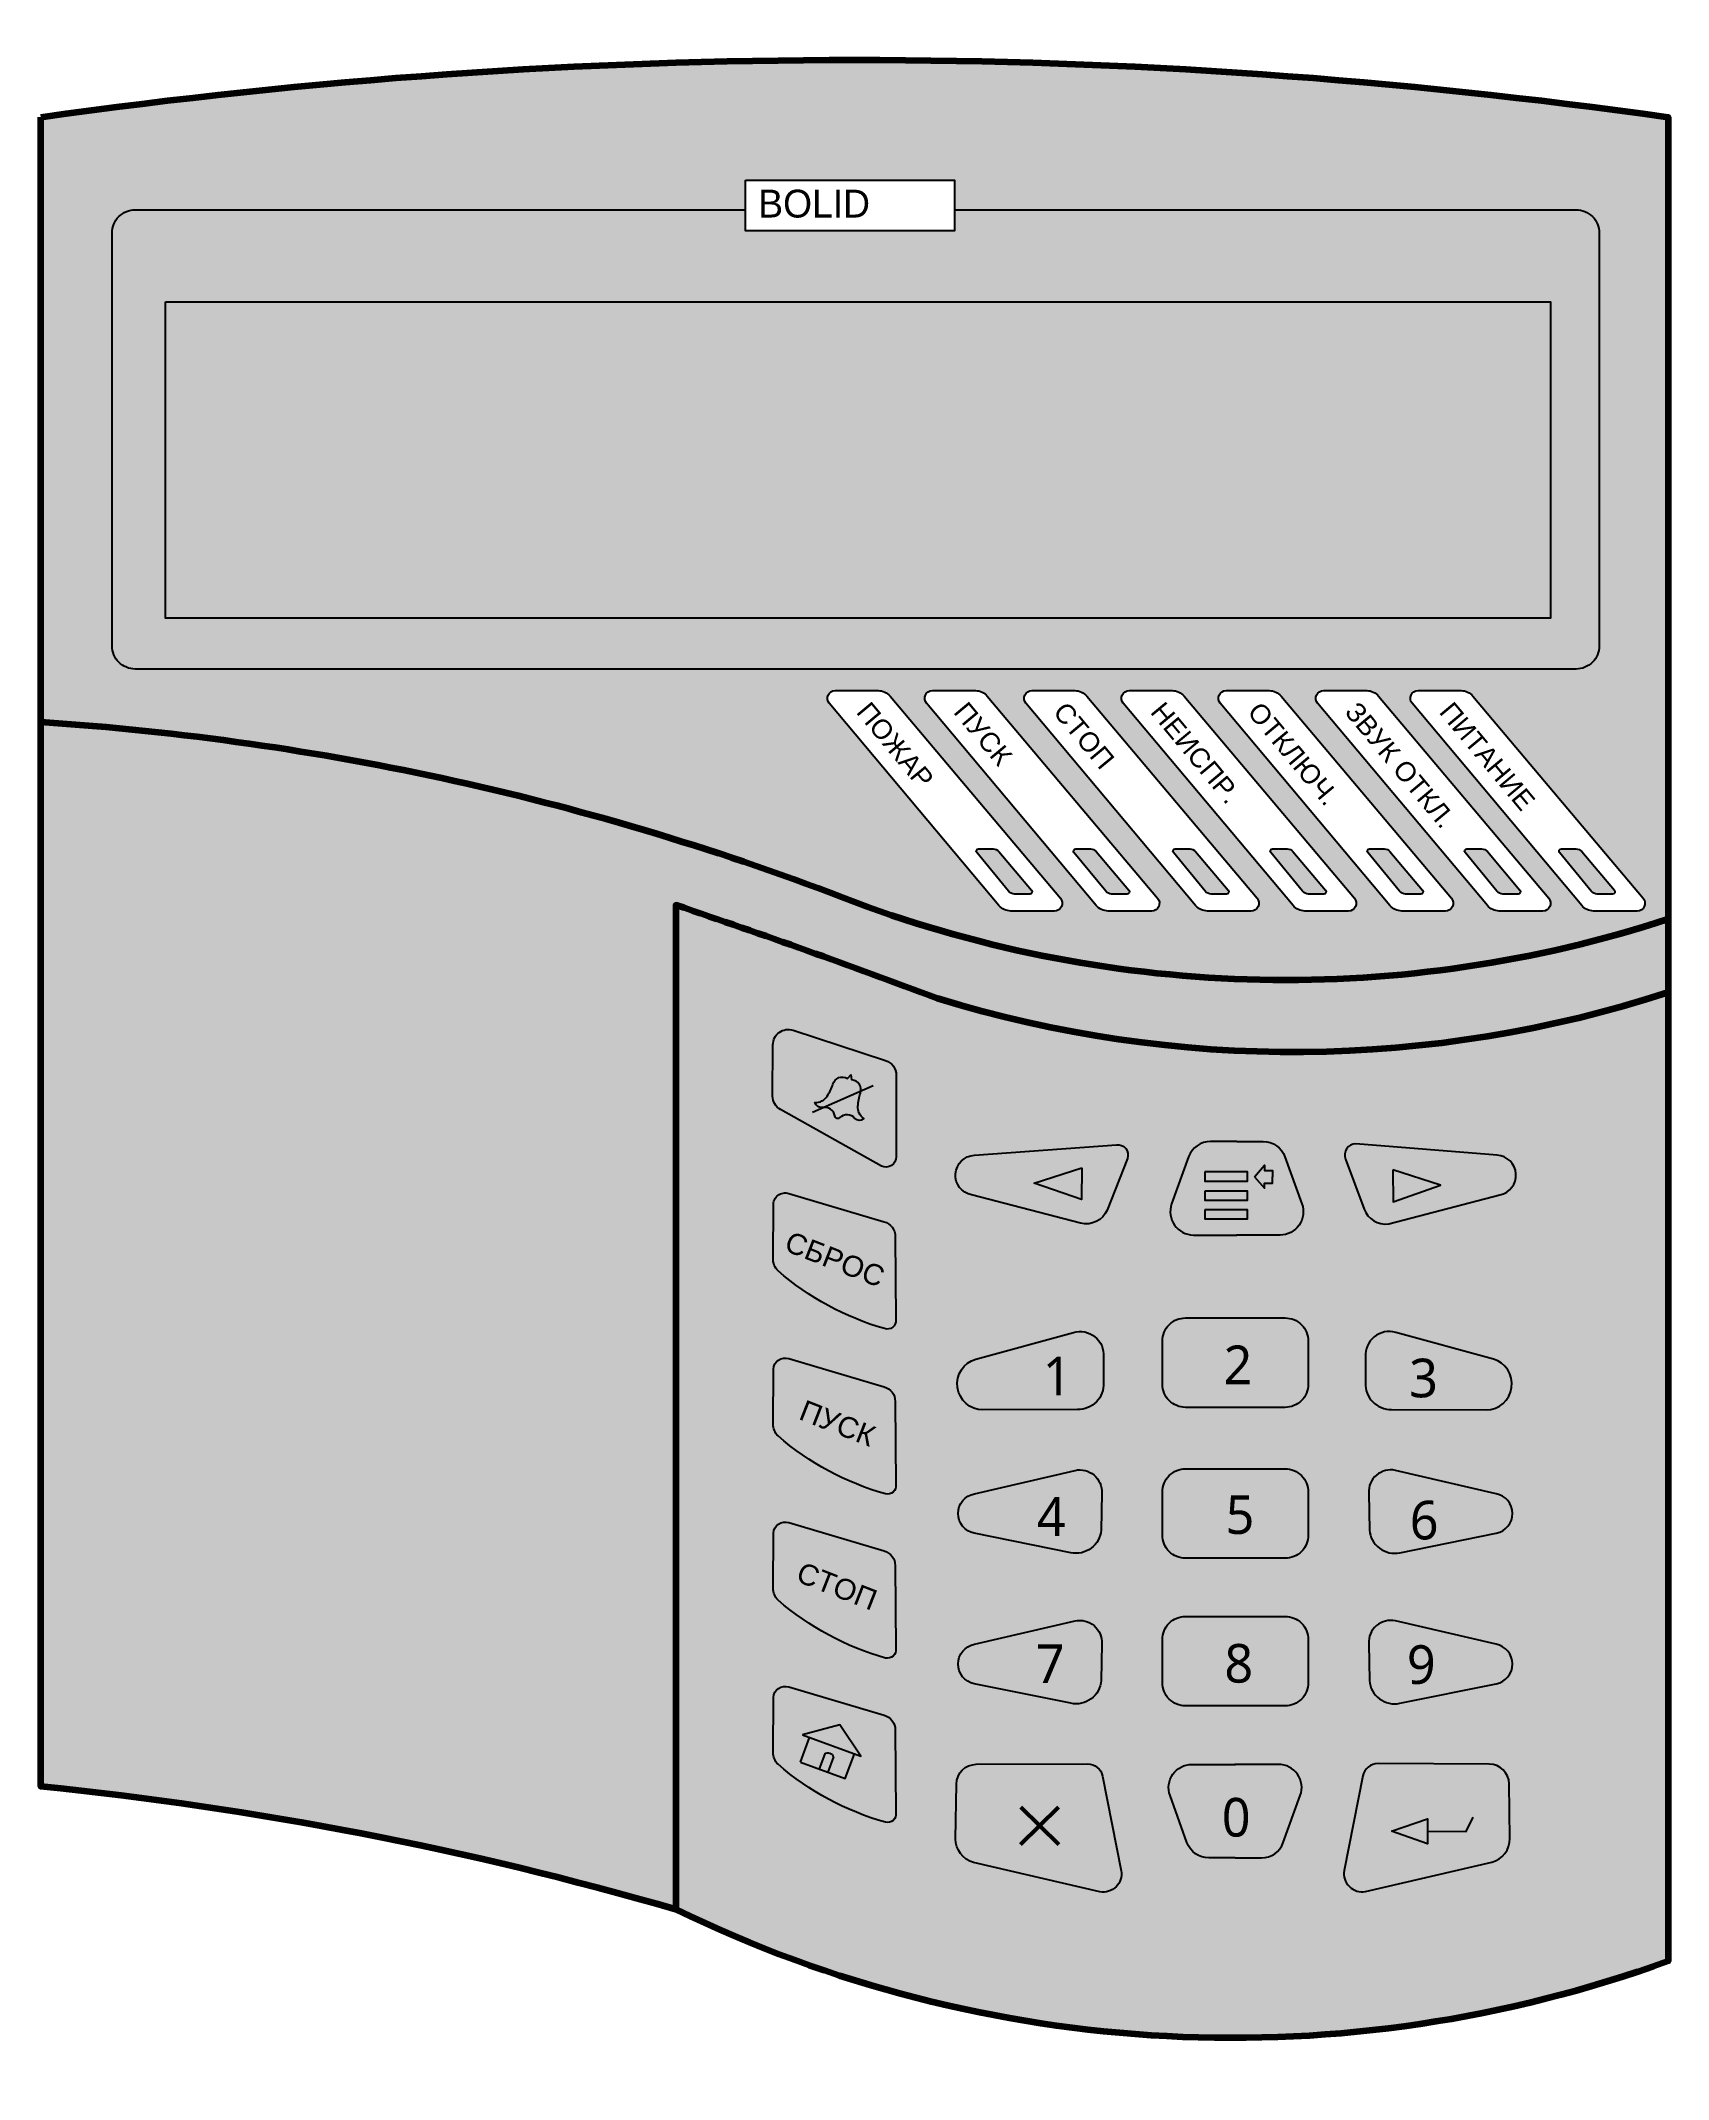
# Model space of a CAD drawing. Header units: millimetres. Extents: x 4016 to 4806, y 3214 to 4202.
import ezdxf

# ---------------------------------------------------------------- set-up
doc = ezdxf.new("R2010")
doc.units = ezdxf.units.MM
doc.layers.add('.', color=7, linetype='Continuous', lineweight=15)
doc.layers.add('RAMKA', color=7, linetype='Continuous')
doc.styles.get("Standard").update_dxf_attribs({"font": 'arial.ttf'})

# ---------------------------------------------------------------- blocks, each defined once
blk = doc.blocks.new('C2000М')
at = {"layer": '.', "true_color": 0x000000}
h = blk.add_hatch(color=18, dxfattribs=at)
h.dxf.hatch_style = 1
h.paths.add_polyline_path([(1182.2, 2097.6), (902.7, 2097.6), (902.7, 2039.1), (911.2, 2039), (911.3, 2077.3), (1182.2, 2077.3)])
at = {"layer": '.', "true_color": 0x2b2b2b}
h = blk.add_hatch(color=250, dxfattribs=at)
h.dxf.hatch_style = 1
h.paths.add_polyline_path([(122.2, 2039, 0.414214), (92.2, 2009), (92.2, 1475.1, 0.414214), (122.2, 1445.1), (1985.5, 1445.1, 0.414214), (2015.5, 1475.1), (2015.5, 2009, 0.414214), (1985.5, 2039), (1181.5, 2039), (1181.5, 2011.9), (911.3, 2011.9), (911.3, 2039)])
h.paths.add_polyline_path([(1952.3, 1920.1), (1952.3, 1510.7), (161.3, 1510.7), (161.3, 1920.1)], flags=16)
at = {"layer": '.', "true_color": 0xffffff}
h = blk.add_hatch(color=7, dxfattribs=at)
h.dxf.hatch_style = 1
h.paths.add_polyline_path([(1952.3, 1510.7), (1952.3, 1920.1), (161.3, 1920.1), (161.3, 1510.7)])
h = blk.add_hatch(color=7, dxfattribs=at)
h.dxf.hatch_style = 1
h.paths.add_polyline_path([(821.4, 1139.8, -0.0077), (1159.7, 1019.1, 0.155023), (2104.7, 1026.8), (2104.7, 1121.9, -0.169837), (1052.3, 1144, 0.076494), (0, 1376.7), (0, 0, -0.045674), (821.4, -159.1)])
at = {"layer": '.', "true_color": 0xf57a7a}
h = blk.add_hatch(color=11, dxfattribs=at)
h.dxf.hatch_style = 1
h.paths.add_polyline_path([(1239.1, 1209, 0.218972), (1231.6, 1212.5), (1212.7, 1212.7, 0.635595), (1210.4, 1207.8), (1251.4, 1157.8, 0.224656), (1259.1, 1154.1), (1279, 1154.1, 0.638232), (1281.3, 1159.1)])
at = {"layer": '.', "true_color": 0x829fab}
h = blk.add_hatch(color=153, dxfattribs=at)
h.dxf.hatch_style = 1
h.paths.add_polyline_path([(1744.8, 1209, 0.218972), (1737.3, 1212.5), (1718.4, 1212.7, 0.635595), (1716.1, 1207.8), (1757.1, 1157.8, 0.224656), (1764.8, 1154.1), (1784.7, 1154.1, 0.638232), (1787, 1159.1)])
h.paths.add_polyline_path([(1619.4, 1209, 0.218972), (1611.9, 1212.5), (1593, 1212.7, 0.635595), (1590.7, 1207.8), (1631.7, 1157.8, 0.224656), (1639.4, 1154.1), (1659.3, 1154.1, 0.638232), (1661.6, 1159.1)])
h.paths.add_polyline_path([(1364.9, 1209, 0.218972), (1357.4, 1212.5), (1338.5, 1212.7, 0.635595), (1336.2, 1207.8), (1377.2, 1157.8, 0.224656), (1384.9, 1154.1), (1404.8, 1154.1, 0.638232), (1407.1, 1159.1)])
at = {"layer": '.', "true_color": 0xf8a0a0}
h = blk.add_hatch(color=21, dxfattribs=at)
h.dxf.hatch_style = 1
h.paths.add_polyline_path([(1870.8, 1209, 0.218972), (1863.2, 1212.5), (1844.4, 1212.7, 0.635595), (1842, 1207.8), (1883, 1157.8, 0.224656), (1890.7, 1154.1), (1910.6, 1154.1, 0.638232), (1912.9, 1159.1)])
h.paths.add_polyline_path([(1493.5, 1209, 0.218972), (1485.9, 1212.5), (1467.1, 1212.7, 0.635595), (1464.8, 1207.8), (1505.7, 1157.8, 0.224656), (1513.5, 1154.1), (1533.4, 1154.1, 0.638232), (1535.7, 1159.1)])
at = {"layer": '.', "true_color": 0x8fd185}
h = blk.add_hatch(color=73, dxfattribs=at)
h.dxf.hatch_style = 1
h.paths.add_polyline_path([(1992.9, 1209, 0.218972), (1985.3, 1212.5), (1966.5, 1212.7, 0.635595), (1964.2, 1207.8), (2005.1, 1157.8, 0.224656), (2012.9, 1154.1), (2032.8, 1154.1, 0.638232), (2035.1, 1159.1)])
at = {"layer": '.', "true_color": 0x939598}
h = blk.add_hatch(color=252, dxfattribs=at)
h.dxf.hatch_style = 1
h.paths.add_polyline_path([(973, 978, 0.50851), (946.8, 959.1), (946.4, 892.9, 0.273838), (956.7, 875.3), (1087.1, 802.3, 0.550024), (1106.4, 814.5), (1106.4, 919.9, 0.324338), (1092.6, 938.9)])
h = blk.add_hatch(color=252, dxfattribs=at)
h.dxf.hatch_style = 1
h.paths.add_polyline_path([(1105, 711.2, 0.33229), (1090.7, 730.4), (967.3, 766.9, 0.524632), (947.4, 751.6), (947, 683.3, 0.205339), (953.5, 666.8, 0.109349), (1091.2, 592.1, 0.544509), (1106, 603.8)])
h.paths.add_polyline_path([(1374.5, 555.8, 0.520818), (1335.5, 587.2), (1209.2, 552.8, 0.859514), (1218.3, 487.1), (1340.8, 487.6, 0.437885), (1374.5, 522)])
h.paths.add_polyline_path([(1372.3, 379.3, 0.503119), (1336.7, 408.6), (1207.6, 378.6, 0.830372), (1207.3, 327.6), (1332.5, 302.2, 0.447503), (1371.4, 331.7)])
h.paths.add_polyline_path([(1372.3, 184.7, 0.503119), (1336.7, 214), (1207.6, 183.9, 0.830372), (1207.3, 132.9), (1332.5, 107.6, 0.447503), (1371.4, 137)])
h.paths.add_polyline_path([(1882, 183.9), (1752, 214.2, 0.492764), (1717.3, 184.7), (1718.2, 137, 0.451198), (1757.5, 107.6), (1882.7, 133, 0.823)])
h.paths.add_polyline_path([(1882, 378.6), (1752, 408.8, 0.492764), (1717.3, 379.3), (1718.2, 331.7, 0.451198), (1757.5, 302.3), (1882.7, 327.7, 0.823)])
h.paths.add_polyline_path([(1898.9, 3.8, 0.407755), (1873.1, 29.1), (1729.4, 29.7, 0.358299), (1709.8, 13.6), (1685.6, -108.6, 0.516117), (1713.2, -135.9), (1876.5, -97.9, 0.347322), (1900, -66.3)])
h.paths.add_polyline_path([(1373.2, 13.2, 0.360229), (1353.4, 29.3), (1209.7, 28.7, 0.408731), (1184.1, 3.2), (1183, -67.5, 0.339429), (1206.4, -98.2), (1369.8, -136.2, 0.516117), (1397.4, -109)])
h.paths.add_polyline_path([(1628.9, -11.6, 0.519587), (1600.7, 28.6), (1544.4, 28.6), (1488.6, 28.6, 0.519587), (1460.4, -11.6), (1482.3, -72.5, 0.316147), (1510.5, -92.3), (1544.6, -92.3), (1578.7, -92.3, 0.316147), (1606.9, -72.5)])
h.paths.add_polyline_path([(1639.2, 134.3, -0.414214), (1609.2, 104.3), (1480.5, 104.3, -0.414214), (1450.5, 134.3), (1450.5, 190, -0.414214), (1480.5, 220), (1609.2, 220, -0.414214), (1639.2, 190)])
h.paths.add_polyline_path([(1639.2, 380.8, 0.414214), (1609.2, 410.8), (1480.5, 410.8, 0.414214), (1450.5, 380.8), (1450.5, 325.1, 0.414214), (1480.5, 295.1), (1609.2, 295.1, 0.414214), (1639.2, 325.1)])
h.paths.add_polyline_path([(1639.2, 520.3), (1639.2, 576, 0.414214), (1609.2, 606), (1480.5, 606, 0.414214), (1450.5, 576), (1450.5, 520.3, 0.414214), (1480.5, 490.3), (1609.2, 490.3, 0.414214)])
h.paths.add_polyline_path([(1609, 814.3, 0.316147), (1580.8, 834.1), (1546.7, 834.1), (1512.6, 834.1, 0.316147), (1484.4, 814.3), (1462.5, 753.4, 0.519587), (1490.7, 713.2), (1547, 713.2), (1602.7, 713.2, 0.519587), (1631, 753.4)])
h.paths.add_polyline_path([(1883.3, 816.3), (1700.8, 831.1, 0.541649), (1687.5, 811.2), (1711.3, 746.8, 0.352357), (1743.3, 727.7), (1887, 765.2, 0.886211)])
h = blk.add_hatch(color=252, dxfattribs=at)
h.dxf.hatch_style = 1
h.paths.add_polyline_path([(966.6, 341.4, 0.509859), (947.4, 325.9), (947, 256.5, 0.192618), (953.5, 241.1, 0.110206), (1092.4, 166.1, 0.5096), (1106, 178.1), (1105, 285.9, 0.326953), (1090.7, 304.7)])
h.paths.add_polyline_path([(1105, 498.1, 0.326953), (1090.7, 516.9), (966.6, 553.7, 0.509859), (947.4, 538.1), (947, 468.7, 0.192618), (953.5, 453.3, 0.110206), (1092.4, 378.3, 0.5096), (1106, 390.3)])
h.paths.add_polyline_path([(966.6, 129, 0.509859), (947.4, 113.5), (947, 44.1, 0.192618), (953.5, 28.7, 0.110206), (1092.4, -46.3, 0.5096), (1106, -34.3), (1105, 73.5, 0.326953), (1090.7, 92.3)])
h.paths.add_polyline_path([(1751.2, 587.4, 0.51069), (1713.2, 555.7), (1713.2, 518.7, 0.40819), (1746.9, 487.6), (1869.4, 487.1, 0.879838), (1877, 553.2)])
h.paths.add_polyline_path([(1344.7, 728.4, 0.38792), (1380.2, 748.1), (1405.2, 812.2, 0.574758), (1391, 829.9), (1206.2, 816.2, 0.864338), (1203.8, 765.2)])
at = {"layer": '.', "true_color": 0x000000}
h = blk.add_hatch(color=18, dxfattribs=at)
h.dxf.hatch_style = 1
h.paths.add_polyline_path([(1346.4, 799.9), (1284.9, 780.1), (1346.1, 758.9)])
h = blk.add_hatch(color=18, dxfattribs=at)
h.dxf.hatch_style = 1
h.paths.add_polyline_path([(1748.9, 756.3), (1810.1, 777.5), (1748.6, 797.3)])
h = blk.add_hatch(color=18, dxfattribs=at)
h.dxf.hatch_style = 1
h.paths.add_polyline_path([(1560.6, 770.1), (1505.5, 770.1), (1505.5, 758.1), (1560.6, 758.1)])
h = blk.add_hatch(color=18, dxfattribs=at)
h.dxf.hatch_style = 1
h.paths.add_polyline_path([(1560.6, 745.9), (1505.5, 745.9), (1505.5, 733.9), (1560.6, 733.9)])
at = {"layer": '.', "true_color": 0xffffff}
h = blk.add_hatch(color=7, dxfattribs=at)
h.dxf.hatch_style = 1
h.paths.add_polyline_path([(1924.7, 608.3), (1161.4, 608.3), (1161.4, -148.9), (1924.7, -148.9)])
at = {"layer": '.', "true_color": 0x000000}
h = blk.add_hatch(color=18, dxfattribs=at)
h.dxf.hatch_style = 1
h.paths.add_polyline_path([(1793.4, -42), (1746.8, -57.7), (1793.4, -74.3)])
at = {"layer": 'RAMKA', "true_color": 0xffffff}
h = blk.add_hatch(color=7, dxfattribs=at)
h.dxf.hatch_style = 1
h.paths.add_polyline_path([(2104.7, 2158.8, 0.070395), (0, 2158.8), (0, 1376.7, -0.076494), (1052.3, 1144, 0.169837), (2104.7, 1121.9)])
h.paths.add_polyline_path([(122.2, 1445.1, -0.414214), (92.2, 1475.1), (92.2, 2009, -0.414214), (122.2, 2039), (911.3, 2039), (911.3, 2077.5), (1181.5, 2077.5), (1181.5, 2039), (1985.5, 2039, -0.414214), (2015.5, 2009), (2015.5, 1475.1, -0.414214), (1985.5, 1445.1)], flags=16)
h.paths.add_polyline_path([(161.3, 1510.7), (161.3, 1920.1), (1952.3, 1920.1), (1952.3, 1510.7)], flags=0)
h.paths.add_polyline_path([(1027.3, 1417.2), (1083.1, 1417.2, -0.221239), (1098.4, 1410.1), (1318.6, 1148.6, -0.63768), (1310.9, 1132.2), (1254.5, 1132.2, -0.221667), (1239.2, 1139.3), (1019.7, 1400.8, -0.637107)], flags=16)
h.paths.add_polyline_path([(1153.1, 1417.2), (1208.8, 1417.2, -0.221239), (1224.1, 1410.1), (1444.3, 1148.6, -0.63768), (1436.7, 1132.2), (1380.3, 1132.2, -0.221667), (1364.9, 1139.3), (1145.5, 1400.8, -0.637107)], flags=16)
h.paths.add_polyline_path([(1212.7, 1212.7), (1231.6, 1212.5, -0.218972), (1239.1, 1209), (1281.3, 1159.1, -0.638232), (1279, 1154.1), (1259.1, 1154.1, -0.224656), (1251.4, 1157.8), (1210.4, 1207.8, -0.635595)], flags=16)
h.paths.add_polyline_path([(1281.7, 1417.2), (1337.4, 1417.2, -0.221239), (1352.7, 1410.1), (1572.9, 1148.6, -0.63768), (1565.3, 1132.2), (1508.8, 1132.2, -0.221667), (1493.5, 1139.3), (1274, 1400.8, -0.637107)], flags=16)
h.paths.add_polyline_path([(1338.5, 1212.7), (1357.4, 1212.5, -0.218972), (1364.9, 1209), (1407.1, 1159.1, -0.638232), (1404.8, 1154.1), (1384.9, 1154.1, -0.224656), (1377.2, 1157.8), (1336.2, 1207.8, -0.635595)], flags=16)
h.paths.add_polyline_path([(1407.6, 1417.2), (1463.3, 1417.2, -0.221239), (1478.6, 1410.1), (1698.9, 1148.6, -0.63768), (1691.2, 1132.2), (1634.8, 1132.2, -0.221667), (1619.5, 1139.3), (1400, 1400.8, -0.637107)], flags=16)
h.paths.add_polyline_path([(1467.1, 1212.7), (1485.9, 1212.5, -0.218972), (1493.5, 1209), (1535.7, 1159.1, -0.638232), (1533.4, 1154.1), (1513.5, 1154.1, -0.224656), (1505.7, 1157.8), (1464.8, 1207.8, -0.635595)], flags=16)
h.paths.add_polyline_path([(1533, 1417.2), (1588.7, 1417.2, -0.221239), (1604, 1410.1), (1824.2, 1148.6, -0.63768), (1816.6, 1132.2), (1760.2, 1132.2, -0.221667), (1744.8, 1139.3), (1525.4, 1400.8, -0.637107)], flags=16)
h.paths.add_polyline_path([(1593, 1212.7), (1611.9, 1212.5, -0.218972), (1619.4, 1209), (1661.6, 1159.1, -0.638232), (1659.3, 1154.1), (1639.4, 1154.1, -0.224656), (1631.7, 1157.8), (1590.7, 1207.8, -0.635595)], flags=16)
h.paths.add_polyline_path([(1659, 1417.2), (1714.7, 1417.2, -0.221239), (1730, 1410.1), (1950.2, 1148.6, -0.63768), (1942.5, 1132.2), (1886.1, 1132.2, -0.221667), (1870.8, 1139.3), (1651.3, 1400.8, -0.637107)], flags=16)
h.paths.add_polyline_path([(1718.4, 1212.7), (1737.3, 1212.5, -0.218972), (1744.8, 1209), (1787, 1159.1, -0.638232), (1784.7, 1154.1), (1764.8, 1154.1, -0.224656), (1757.1, 1157.8), (1716.1, 1207.8, -0.635595)], flags=16)
h.paths.add_polyline_path([(1781.1, 1417.2), (1836.8, 1417.2, -0.221239), (1852.1, 1410.1), (2072.3, 1148.6, -0.63768), (2064.7, 1132.2), (2008.2, 1132.2, -0.221667), (1992.9, 1139.3), (1773.5, 1400.8, -0.637107)], flags=16)
h.paths.add_polyline_path([(1844.4, 1212.7), (1863.2, 1212.5, -0.218972), (1870.8, 1209), (1912.9, 1159.1, -0.638232), (1910.6, 1154.1), (1890.7, 1154.1, -0.224656), (1883, 1157.8), (1842, 1207.8, -0.635595)], flags=16)
h.paths.add_polyline_path([(1966.5, 1212.7), (1985.3, 1212.5, -0.218972), (1992.9, 1209), (2035.1, 1159.1, -0.638232), (2032.8, 1154.1), (2012.9, 1154.1, -0.224656), (2005.1, 1157.8), (1964.2, 1207.8, -0.635595)], flags=0)
h.paths.add_polyline_path([(909.7, 2003.6), (1177.9, 2003.6), (1177.9, 2094.6), (909.7, 2094.6)], flags=24)
h.paths.add_polyline_path([(1791, 1387.1), (1906.9, 1248.1), (1946.4, 1281.1), (1830.6, 1420.1)], flags=24)
h.paths.add_polyline_path([(1669.4, 1385.8), (1804.2, 1224), (1843.8, 1256.9), (1709, 1418.7)], flags=24)
h.paths.add_polyline_path([(1543.3, 1386), (1653.7, 1253.5), (1693.3, 1286.5), (1582.9, 1419)], flags=24)
h.paths.add_polyline_path([(1417.2, 1386.9), (1525.6, 1256.7), (1565.2, 1289.7), (1456.8, 1419.9)], flags=24)
h.paths.add_polyline_path([(1291.9, 1386.1), (1363.2, 1300.5), (1402.8, 1333.5), (1331.5, 1419.1)], flags=24)
h.paths.add_polyline_path([(1162.7, 1386.8), (1230.2, 1305.9), (1269.7, 1338.9), (1202.3, 1419.8)], flags=24)
h.paths.add_polyline_path([(1036.9, 1386.8), (1128.8, 1276.5), (1168.4, 1309.5), (1076.5, 1419.8)], flags=24)
h = blk.add_hatch(color=7, dxfattribs=at)
h.dxf.hatch_style = 1
h.paths.add_polyline_path([(2104.7, 1026.8, -0.155023), (1159.7, 1019.1, 0.0077), (821.4, 1139.8), (821.4, -159.1, 0.203551), (2104.7, -225.7)])
h.paths.add_polyline_path([(1335.5, 587.2, -0.520818), (1374.5, 555.8), (1374.5, 522, -0.437885), (1340.8, 487.6), (1219.4, 487.1, -0.874184), (1209.2, 552.8)], flags=16)
h.paths.add_polyline_path([(1203.8, 765.2, -0.864338), (1206.2, 816.2), (1391, 829.9, -0.574758), (1405.2, 812.2), (1379.2, 745.5, -0.361826), (1344.7, 728.4)], flags=16)
h.paths.add_polyline_path([(1284.9, 780.1), (1346.4, 799.9), (1346.1, 758.9)], flags=0)
h.paths.add_polyline_path([(1106, 603.8, -0.544509), (1091.2, 592.1, -0.109349), (953.5, 666.8, -0.192618), (947, 682.2), (947.4, 751.6, -0.509859), (966.6, 767.1), (1090.7, 730.4, -0.32685), (1105, 711.6)], flags=16)
h.paths.add_polyline_path([(1105, 498.1), (1106, 390.3, -0.544509), (1091.2, 378.7, -0.109349), (953.5, 453.3, -0.192618), (947, 468.7), (947.4, 539.8, -0.475208), (966.6, 553.7), (1090.7, 516.9, -0.32685)], flags=16)
h.paths.add_polyline_path([(1087.1, 802.3), (956.7, 875.3, -0.273838), (946.4, 892.9), (946.8, 959.1, -0.50851), (973, 978), (1092.6, 938.9, -0.324338), (1106.4, 919.9), (1106.4, 814.5, -0.549995)], flags=16)
h.paths.add_polyline_path([(1480.5, 606), (1609.2, 606, -0.414214), (1639.2, 576), (1639.2, 520.3, -0.414214), (1609.2, 490.3), (1480.5, 490.3, -0.414214), (1450.5, 520.3), (1450.5, 576, -0.414214)], flags=16)
h.paths.add_polyline_path([(1462.5, 753.4), (1484.4, 814.3, -0.316147), (1512.6, 834.1), (1546.7, 834.1), (1580.8, 834.1, -0.316147), (1609, 814.3), (1631, 753.4, -0.519587), (1602.7, 713.2), (1546.4, 713.2), (1490.7, 713.2, -0.519587)], flags=16)
h.paths.add_polyline_path([(1336.7, 408.6, -0.503119), (1372.3, 379.3), (1371.4, 331.7, -0.447503), (1332.5, 302.2), (1207.3, 327.6, -0.830372), (1207.6, 378.6)], flags=16)
h.paths.add_polyline_path([(1505.5, 733.9), (1505.5, 745.9), (1560.6, 745.9), (1560.6, 733.9)], flags=0)
h.paths.add_polyline_path([(1505.5, 758.1), (1505.5, 770.1), (1560.6, 770.1), (1560.6, 758.1)], flags=0)
h.paths.add_polyline_path([(1064.5, 863.7, -0.416992), (1051.8, 865.1, 0.422088), (1033.9, 865.3, -0.661665), (1026.8, 867.4, 0.427331), (1012.2, 878.1, -0.417127), (1001.2, 884.5, 0.271592), (1017.1, 892.9, 0.057135), (1024.4, 908.3, -0.495372), (1043.3, 915.7), (1048.2, 920.8), (1049, 913.8, -0.495372), (1059.9, 896.7, 0.057261), (1056.6, 879.8, 0.271021)], flags=0)
h.paths.add_polyline_path([(1505.5, 782.8), (1505.5, 794.8), (1560.6, 794.8), (1560.6, 782.8)], flags=0)
h.paths.add_polyline_path([(1480.5, 410.8), (1609.2, 410.8, -0.414214), (1639.2, 380.8), (1639.2, 325.1, -0.414214), (1609.2, 295.1), (1480.5, 295.1, -0.414214), (1450.5, 325.1), (1450.5, 380.8, -0.414214)], flags=16)
h.paths.add_polyline_path([(1569.7, 788.5), (1582.5, 803.3), (1582.5, 796.6), (1592.9, 796.6), (1592.9, 788.5), (1592.9, 780.4), (1582.5, 780.4), (1582.5, 773.7)], flags=0)
h.paths.add_polyline_path([(1105, 285.9), (1106, 178.1, -0.544509), (1091.2, 166.5, -0.109349), (953.5, 241.1, -0.192618), (947, 256.5), (947.4, 327.6, -0.475208), (966.6, 341.4), (1090.7, 304.7, -0.32685)], flags=16)
h.paths.add_polyline_path([(1372.3, 184.7), (1371.4, 137, -0.447503), (1332.5, 107.6), (1207.3, 132.9, -0.830372), (1207.6, 183.9), (1336.7, 214, -0.503119)], flags=16)
h.paths.add_polyline_path([(1687.5, 811.2, -0.541649), (1700.8, 831.1), (1883.3, 816.3, -0.886211), (1887, 765.2), (1743.3, 727.7, -0.352357), (1711.3, 746.8)], flags=16)
h.paths.add_polyline_path([(1751.2, 587.4), (1878.5, 552.8, -0.859514), (1869.4, 487.1), (1746.9, 487.6, -0.437885), (1713.2, 522), (1713.2, 555.7, -0.51069)], flags=16)
h.paths.add_polyline_path([(1480.5, 220), (1609.2, 220, -0.414214), (1639.2, 190), (1639.2, 134.3, -0.414214), (1609.2, 104.3), (1480.5, 104.3, -0.414214), (1450.5, 134.3), (1450.5, 190, -0.414214)], flags=16)
h.paths.add_polyline_path([(1748.9, 756.3), (1748.6, 797.3), (1810.1, 777.5)], flags=0)
h.paths.add_polyline_path([(1752, 408.8), (1882, 378.6, -0.823), (1882.7, 327.7), (1757.5, 302.3, -0.451198), (1718.2, 331.7), (1717.3, 379.3, -0.492764)], flags=16)
h.paths.add_polyline_path([(1090.7, 92.3, -0.32685), (1105, 73.5), (1106, -34.3, -0.544509), (1091.2, -46, -0.109349), (953.5, 28.7, -0.192618), (947, 44.1), (947.4, 115.2, -0.475208), (966.6, 129)], flags=16)
h.paths.add_polyline_path([(1033.2, 79.6), (1060.5, 39.1), (1052.2, 42.2), (1040.4, 10.3), (982.5, 31.6), (994.2, 63.5), (984.9, 67)], flags=0)
h.paths.add_polyline_path([(1353.4, 29.3, -0.360486), (1373.2, 13.2), (1397.4, -109, -0.516117), (1369.8, -136.2), (1206.4, -98.2, -0.339429), (1183, -67.5), (1184.1, 3.2, -0.408731), (1209.7, 28.7)], flags=16)
h.paths.add_polyline_path([(1752, 214.2), (1882, 183.9, -0.823), (1882.7, 133), (1757.5, 107.6, -0.451198), (1718.2, 137), (1717.3, 184.7, -0.492764)], flags=16)
h.paths.add_polyline_path([(1488.6, 28.6), (1544.9, 28.6), (1600.7, 28.6, -0.519587), (1628.9, -11.6), (1606.9, -72.5, -0.316147), (1578.7, -92.3), (1544.6, -92.3), (1510.5, -92.3, -0.316147), (1482.3, -72.5), (1460.4, -11.6, -0.519587)], flags=16)
h.paths.add_polyline_path([(1729.4, 29.7), (1873.1, 29.1, -0.407755), (1898.9, 3.8), (1900, -66.3, -0.347322), (1876.5, -97.9), (1713.2, -135.9, -0.516117), (1685.6, -108.6), (1709.8, 13.6, -0.358042)], flags=16)
h.paths.add_polyline_path([(1746.8, -57.7), (1793.4, -42), (1793.4, -74.3)], flags=0)
h.paths.add_polyline_path([(1511.8, -94.9), (1575.1, -94.9), (1575.1, 18), (1511.8, 18)], flags=24)
h.paths.add_polyline_path([(1271.3, 104.6), (1334.6, 104.6), (1334.7, 217.5), (1271.3, 217.5)], flags=24)
h.paths.add_polyline_path([(1514.7, 104.1), (1578, 104.1), (1578, 217.1), (1514.7, 217.1)], flags=24)
h.paths.add_polyline_path([(1750.8, 102.6), (1814.2, 102.6), (1814.2, 215.5), (1750.9, 215.5)], flags=24)
h.paths.add_polyline_path([(1752.6, 473.2), (1815.9, 473.2), (1815.9, 586.1), (1752.6, 586.1)], flags=24)
h.paths.add_polyline_path([(1513.7, 490.1), (1577, 490.1), (1577.1, 603), (1513.7, 603)], flags=24)
h.paths.add_polyline_path([(1280.5, 475.4), (1331.1, 475.3), (1331.1, 588.3), (1280.5, 588.3)], flags=24)
h.paths.add_polyline_path([(1275.2, 294.8), (1338.5, 294.8), (1338.5, 407.7), (1275.2, 407.7)], flags=24)
h.paths.add_polyline_path([(1754, 289.3), (1817.4, 289.3), (1817.4, 402.2), (1754.1, 402.2)], flags=24)
h.paths.add_polyline_path([(1514.1, 297.3), (1577.4, 297.3), (1577.4, 410.2), (1514.1, 410.2)], flags=8)
h.paths.add_polyline_path([(946.3, 682.7), (1083.4, 629), (1103.7, 680.8), (966.6, 734.5)], flags=24)
h.paths.add_polyline_path([(964.2, 464.9), (1070.1, 423.5), (1090.4, 475.3), (984.5, 516.8)], flags=8)
h.paths.add_polyline_path([(961.5, 255.1), (1073.4, 211.2), (1093.7, 263), (981.8, 306.9)], flags=8)
at = {"color": 252, "lineweight": 100, "true_color": 0x939598}
blk.add_lwpolyline([(0, 2158.8, -0.070395), (2104.7, 2158.8), (2104.7, -225.7, -0.203551), (821.4, -159.1, 0.045674), (0, 0)], format="xyb", close=True, dxfattribs=at)
at = {"color": 30, "true_color": 0xf26722}
blk.add_lwpolyline([(911.3, 2077.5), (1181.5, 2077.5), (1181.5, 2011.9), (911.3, 2011.9)], close=True, dxfattribs=at)
blk.add_lwpolyline([(1181.5, 2039), (1985.5, 2039, -0.414214), (2015.5, 2009), (2015.5, 1475.1, -0.414214), (1985.5, 1445.1), (122.2, 1445.1, -0.414214), (92.2, 1475.1), (92.2, 2009, -0.414214), (122.2, 2039), (911.3, 2039)], format="xyb", dxfattribs=at)
at = {"color": 252, "true_color": 0x939598}
blk.add_lwpolyline([(161.3, 1920.1), (1952.3, 1920.1), (1952.3, 1510.7), (161.3, 1510.7)], close=True, dxfattribs=at)
at = {"color": 30, "true_color": 0xf26722}
for points in [[(1027.3, 1417.2), (1083.1, 1417.2, -0.221239), (1098.4, 1410.1), (1318.6, 1148.6, -0.63768), (1310.9, 1132.2), (1254.5, 1132.2, -0.221667), (1239.2, 1139.3), (1019.7, 1400.8, -0.637107)], [(1153.1, 1417.2), (1208.8, 1417.2, -0.221239), (1224.1, 1410.1), (1444.3, 1148.6, -0.63768), (1436.7, 1132.2), (1380.3, 1132.2, -0.221667), (1364.9, 1139.3), (1145.5, 1400.8, -0.637107)], [(1281.7, 1417.2), (1337.4, 1417.2, -0.221239), (1352.7, 1410.1), (1572.9, 1148.6, -0.63768), (1565.3, 1132.2), (1508.8, 1132.2, -0.221667), (1493.5, 1139.3), (1274, 1400.8, -0.637107)], [(1407.6, 1417.2), (1463.3, 1417.2, -0.221239), (1478.6, 1410.1), (1698.9, 1148.6, -0.63768), (1691.2, 1132.2), (1634.8, 1132.2, -0.221667), (1619.5, 1139.3), (1400, 1400.8, -0.637107)], [(1533, 1417.2), (1588.7, 1417.2, -0.221239), (1604, 1410.1), (1824.2, 1148.6, -0.63768), (1816.6, 1132.2), (1760.2, 1132.2, -0.221667), (1744.8, 1139.3), (1525.4, 1400.8, -0.637107)], [(1659, 1417.2), (1714.7, 1417.2, -0.221239), (1730, 1410.1), (1950.2, 1148.6, -0.63768), (1942.5, 1132.2), (1886.1, 1132.2, -0.221667), (1870.8, 1139.3), (1651.3, 1400.8, -0.637107)], [(1781.1, 1417.2), (1836.8, 1417.2, -0.221239), (1852.1, 1410.1), (2072.3, 1148.6, -0.63768), (2064.7, 1132.2), (2008.2, 1132.2, -0.221667), (1992.9, 1139.3), (1773.5, 1400.8, -0.637107)]]:
    blk.add_lwpolyline(points, format="xyb", close=True, dxfattribs=at)
at = {"color": 252, "lineweight": 100, "true_color": 0x939598}
for points in [[(0, 1376.7, -0.076494), (1052.3, 1144, 0.169837), (2104.7, 1121.9)], [(2104.7, 1026.8, -0.155023), (1159.7, 1019.1, 0.0077), (821.4, 1139.8), (821.4, -159.1)]]:
    blk.add_lwpolyline(points, format="xyb", dxfattribs=at)
at = {"color": 11, "true_color": 0xf57a7a}
blk.add_lwpolyline([(1212.7, 1212.7), (1231.6, 1212.5, -0.218972), (1239.1, 1209), (1281.3, 1159.1, -0.638232), (1279, 1154.1), (1259.1, 1154.1, -0.224656), (1251.4, 1157.8), (1210.4, 1207.8, -0.635595)], format="xyb", close=True, dxfattribs=at)
at = {"color": 153, "true_color": 0x829fab}
for points in [[(1338.5, 1212.7), (1357.4, 1212.5, -0.218972), (1364.9, 1209), (1407.1, 1159.1, -0.638232), (1404.8, 1154.1), (1384.9, 1154.1, -0.224656), (1377.2, 1157.8), (1336.2, 1207.8, -0.635595)], [(1593, 1212.7), (1611.9, 1212.5, -0.218972), (1619.4, 1209), (1661.6, 1159.1, -0.638232), (1659.3, 1154.1), (1639.4, 1154.1, -0.224656), (1631.7, 1157.8), (1590.7, 1207.8, -0.635595)], [(1718.4, 1212.7), (1737.3, 1212.5, -0.218972), (1744.8, 1209), (1787, 1159.1, -0.638232), (1784.7, 1154.1), (1764.8, 1154.1, -0.224656), (1757.1, 1157.8), (1716.1, 1207.8, -0.635595)]]:
    blk.add_lwpolyline(points, format="xyb", close=True, dxfattribs=at)
at = {"color": 21, "true_color": 0xf8a0a0}
for points in [[(1467.1, 1212.7), (1485.9, 1212.5, -0.218972), (1493.5, 1209), (1535.7, 1159.1, -0.638232), (1533.4, 1154.1), (1513.5, 1154.1, -0.224656), (1505.7, 1157.8), (1464.8, 1207.8, -0.635595)], [(1844.4, 1212.7), (1863.2, 1212.5, -0.218972), (1870.8, 1209), (1912.9, 1159.1, -0.638232), (1910.6, 1154.1), (1890.7, 1154.1, -0.224656), (1883, 1157.8), (1842, 1207.8, -0.635595)]]:
    blk.add_lwpolyline(points, format="xyb", close=True, dxfattribs=at)
at = {"color": 73, "true_color": 0x8fd185}
blk.add_lwpolyline([(1966.5, 1212.7), (1985.3, 1212.5, -0.218972), (1992.9, 1209), (2035.1, 1159.1, -0.638232), (2032.8, 1154.1), (2012.9, 1154.1, -0.224656), (2005.1, 1157.8), (1964.2, 1207.8, -0.635595)], format="xyb", close=True, dxfattribs=at)
at = {"color": 252, "true_color": 0x939598}
for points in [[(973, 978), (1092.6, 938.9, -0.324338), (1106.4, 919.9), (1106.4, 814.5, -0.549966), (1087.1, 802.3), (956.6, 875.3, -0.271971), (946.4, 892.9), (946.8, 959.1, -0.50851)], [(1207.4, 816.3), (1391, 829.9, -0.574758), (1405.2, 812.2), (1379.2, 745.5, -0.361826), (1344.7, 728.4), (1203.8, 765.2, -0.886211)], [(1883.3, 816.3), (1700.8, 831.1, 0.541649), (1687.5, 811.2), (1711.3, 746.8, 0.352357), (1743.3, 727.7), (1887, 765.2, 0.886211)], [(967.3, 766.9), (1090.7, 730.4, -0.33229), (1105, 711.2), (1106, 603.8, -0.544509), (1091.2, 592.1, -0.109349), (953.5, 666.8, -0.205339), (947, 683.3), (947.4, 751.6, -0.524632)], [(1480.5, 606), (1609.2, 606, -0.414214), (1639.2, 576), (1639.2, 520.3, -0.414214), (1609.2, 490.3), (1480.5, 490.3, -0.414214), (1450.5, 520.3), (1450.5, 576, -0.414214)], [(967.3, 553.4), (1090.7, 516.9, -0.326953), (1105, 498.1), (1106, 390.3, -0.5096), (1092.4, 378.3, -0.110206), (953.5, 453.3, -0.192618), (947, 468.7), (947.4, 539.8, -0.489575)], [(1480.5, 410.8), (1609.2, 410.8, -0.414214), (1639.2, 380.8), (1639.2, 325.1, -0.414214), (1609.2, 295.1), (1480.5, 295.1, -0.414214), (1450.5, 325.1), (1450.5, 380.8, -0.414214)], [(967.3, 341.2), (1090.7, 304.7, -0.326953), (1105, 285.9), (1106, 178.1, -0.5096), (1092.4, 166.1, -0.110206), (953.5, 241.1, -0.192618), (947, 256.5), (947.4, 327.6, -0.489575)], [(1480.5, 220), (1609.2, 220, -0.414214), (1639.2, 190), (1639.2, 134.3, -0.414214), (1609.2, 104.3), (1480.5, 104.3, -0.414214), (1450.5, 134.3), (1450.5, 190, -0.414214)], [(967.3, 128.8), (1090.7, 92.3, -0.33229), (1105, 73.1), (1106, -34.3, -0.5096), (1092.4, -46.3, -0.110206), (953.5, 28.7, -0.192618), (947, 44.1), (947.4, 115.2, -0.489575)], [(1209.9, 28.7), (1353.6, 29.3, -0.358299), (1373.2, 13.2), (1397.4, -109, -0.516117), (1369.8, -136.2), (1206.4, -98.2, -0.339429), (1183, -67.5), (1184.1, 3.2, -0.41126)], [(1873.1, 29.1), (1729.4, 29.7, 0.358299), (1709.8, 13.6), (1685.6, -108.6, 0.516117), (1713.2, -135.9), (1876.5, -97.9, 0.339429), (1900, -67.2), (1898.9, 3.5, 0.41126)]]:
    blk.add_lwpolyline(points, format="xyb", close=True, dxfattribs=at)
at = {"color": 18, "true_color": 0x000000}
for points in [[(998.1, 872.1), (1076.5, 906.5)], [(1346.4, 799.9), (1346.1, 758.9), (1284.9, 780.1), (1346.4, 799.9)], [(1505.5, 794.8), (1505.5, 782.8), (1560.6, 782.8), (1560.6, 794.8), (1505.5, 794.8)], [(1569.7, 788.5), (1582.5, 803.3), (1582.5, 796.6), (1592.9, 796.6), (1592.9, 788.5)], [(1748.6, 797.3), (1748.9, 756.3), (1810.1, 777.5), (1748.6, 797.3)], [(1505.5, 770.1), (1505.5, 758.1), (1560.6, 758.1), (1560.6, 770.1), (1505.5, 770.1)], [(1569.7, 788.5), (1582.5, 773.7), (1582.5, 780.4), (1592.9, 780.4), (1592.9, 788.5)], [(1505.5, 745.9), (1505.5, 733.9), (1560.6, 733.9), (1560.6, 745.9), (1505.5, 745.9)], [(984.9, 67), (1060.5, 39.1), (1033.2, 79.6), (984.9, 67)], [(982.5, 31.6), (994.2, 63.5)], [(982.5, 31.6), (1040.4, 10.3), (1052.2, 42.2)], [(1013.9, 42.4), (1006.6, 22.7)], [(1746.8, -57.7), (1793.4, -42), (1793.4, -74.3), (1746.8, -57.7)], [(1793.4, -57.7), (1793.4, -57.7), (1843.4, -58), (1852.4, -39.5)]]:
    blk.add_lwpolyline(points, dxfattribs=at)
for points in [[(1033.9, 865.3, -0.6513), (1026.8, 867.3, 0.453024), (1011.3, 877.9, -0.386147), (1001.2, 884.5, 0.272165), (1017.1, 892.9, 0.057008), (1024.4, 908.3, -0.495372), (1043.3, 915.7), (1048.2, 920.8)], [(1033.9, 865.3, -0.444756), (1052.5, 864.4, 0.386147), (1064.5, 863.7, -0.272165), (1056.7, 879.9, -0.057008), (1059.9, 896.7, 0.495372), (1049, 913.8), (1048.2, 920.8)], [(1013.9, 42.4, -0.505038), (1025.1, 38.2), (1017.8, 18.6)]]:
    blk.add_lwpolyline(points, format="xyb", dxfattribs=at)
at = {"color": 252, "true_color": 0x939598}
for points in [[(1546.7, 834.1), (1512.6, 834.1, 0.316147), (1484.4, 814.3), (1462.5, 753.4, 0.519587), (1490.7, 713.2), (1547, 713.2)], [(1546.7, 834.1), (1580.8, 834.1, -0.316147), (1609, 814.3), (1631, 753.4, -0.519587), (1602.7, 713.2), (1546.4, 713.2)], [(1209.2, 552.8), (1335.5, 587.2, -0.520818), (1374.5, 555.8), (1374.5, 522, -0.437885), (1340.8, 487.6), (1218.3, 487.1, -0.859514), (1209.2, 552.8)], [(1878.5, 552.8), (1752.2, 587.2, 0.520818), (1713.2, 555.7), (1713.2, 522, 0.437885), (1746.9, 487.6), (1869.4, 487.1, 0.859514), (1878.5, 552.8)], [(1207.6, 378.6), (1337.6, 408.8, -0.492764), (1372.3, 379.3), (1371.4, 331.7, -0.451198), (1332.1, 302.3), (1207.3, 327.6, -0.830372), (1207.6, 378.6)], [(1882, 378.6), (1752, 408.8, 0.492764), (1717.3, 379.3), (1718.2, 331.7, 0.451198), (1757.5, 302.3), (1882.3, 327.6, 0.830372), (1882, 378.6)], [(1207.6, 183.9), (1337.6, 214.2, -0.492764), (1372.3, 184.7), (1371.4, 137, -0.451198), (1332.1, 107.6), (1207.3, 132.9, -0.830372), (1207.6, 183.9)], [(1882, 183.9), (1752, 214.2, 0.492764), (1717.3, 184.7), (1718.2, 137, 0.451198), (1757.5, 107.6), (1882.3, 132.9, 0.830372), (1882, 183.9)], [(1544.6, -92.3), (1510.5, -92.3, -0.316147), (1482.3, -72.5), (1460.4, -11.6, -0.519587), (1488.6, 28.6), (1544.9, 28.6)], [(1544.6, -92.3), (1578.7, -92.3, 0.316147), (1606.9, -72.5), (1628.9, -11.6, 0.519587), (1600.7, 28.6), (1544.4, 28.6)]]:
    blk.add_lwpolyline(points, format="xyb", dxfattribs=at)
at = {"color": 18, "lineweight": 50, "true_color": 0x000000}
for points in [[(1267.1, -75.2), (1316.3, -26.7)], [(1316.5, -75.2), (1267.3, -26.7)]]:
    blk.add_lwpolyline(points, dxfattribs=at)
at = {"color": 3, "insert": (927.9, 2065), "char_height": 36, "attachment_point": 1}
blk.add_mtext_dynamic_manual_height_columns('{\\fBankGothic Md BT|b0|i0|c0|p34;\\C30;\\c2254834;BOLID}', width=62.325, gutter_width=12.5, heights=[0], dxfattribs=at)
at = {"color": 30, "true_color": 0xf26722, "char_height": 25, "attachment_point": 1, "rotation": 309.7966}
for s, width, insert in [('\\pxt2;ПОЖАР', 26.016, (1072.7, 1405)), ('\\pxt2;ПУСК', 26.016, (1198.5, 1405)), ('\\pxt2;СТОП', 26.016, (1327.1, 1405)), ('\\pxt2;НЕИСПР.', 26.016, (1453, 1405)), ('\\pxt2;ОТКЛЮЧ.', 26.016, (1578.4, 1405)), ('\\pxt2;ЗВУК ОТКЛ.', 200.546, (1704.3, 1405)), ('\\pxt2;ПИТАНИЕ', 26.016, (1826.5, 1405))]:
    blk.add_mtext_dynamic_manual_height_columns(s, width=width, gutter_width=12.5, heights=[0], dxfattribs=dict(at, insert=insert))
at = {"color": 18, "true_color": 0x000000, "attachment_point": 1}
for s, width, insert, char_height, rotation in [('СБРОС', 26.016, (969.7, 718.8), 27, 338.6184), ('\\pxt2;{\\fMicrosoft JhengHei Light|b0|i0|c0|p34;1}', 26.016, (1295.9, 555.8), 50, 359.9944), ('\\pxt2;{\\fMicrosoft JhengHei|b0|i0|c0|p34;2}', 26.016, (1529.6, 570.3), 50, 359.9944), ('\\pxt2;{\\fMicrosoft JhengHei|b0|i0|c0|p34;3}', 26.016, (1769.6, 553.3), 50, 359.9944), ('ПУСК', 27, (988.6, 500.7), 27, 338.6184), ('\\pxt2;{\\fMicrosoft JhengHei|b0|i0|c0|p34;4}', 26.016, (1288.1, 374.1), 50, 359.9944), ('\\pxt2;{\\fMicrosoft JhengHei|b0|i0|c0|p34;5}', 26.016, (1532.3, 376.6), 50, 359.9944), ('\\pxt2;{\\fMicrosoft JhengHei|b0|i0|c0|p34;6}', 26.016, (1770.4, 369.5), 50, 359.9944), ('\\pxt2;СТОП', 26.016, (984.9, 291.2), 27, 338.6184), ('\\pxt2;{\\fMicrosoft JhengHei|b0|i0|c0|p34;8}', 26.016, (1530.7, 184.3), 50, 359.9944), ('\\pxt2;{\\fMicrosoft JhengHei|b0|i0|c0|p34;7}', 26.016, (1286.8, 183.9), 50, 359.9944), ('\\pxt2;{\\fMicrosoft JhengHei|b0|i0|c0|p34;9}', 26.016, (1766.7, 182.7), 50, 359.9944), ('\\pxt2;{\\fMicrosoft JhengHei|b0|i0|c0|p34;0}', 26.016, (1527.3, -14.8), 50, 359.9944)]:
    blk.add_mtext_dynamic_manual_height_columns(s, width=width, gutter_width=12.5, heights=[0], dxfattribs=dict(at, insert=insert, char_height=char_height, rotation=rotation))

msp = doc.modelspace()

# ---------------------------------------------------------------- block references
at = {"color": 3, "xscale": 0.375, "yscale": 0.375, "zscale": 0.375}
msp.add_blockref('C2000М', (4016.34, 3355.64), dxfattribs=at)

doc.saveas('drawing.dxf')
